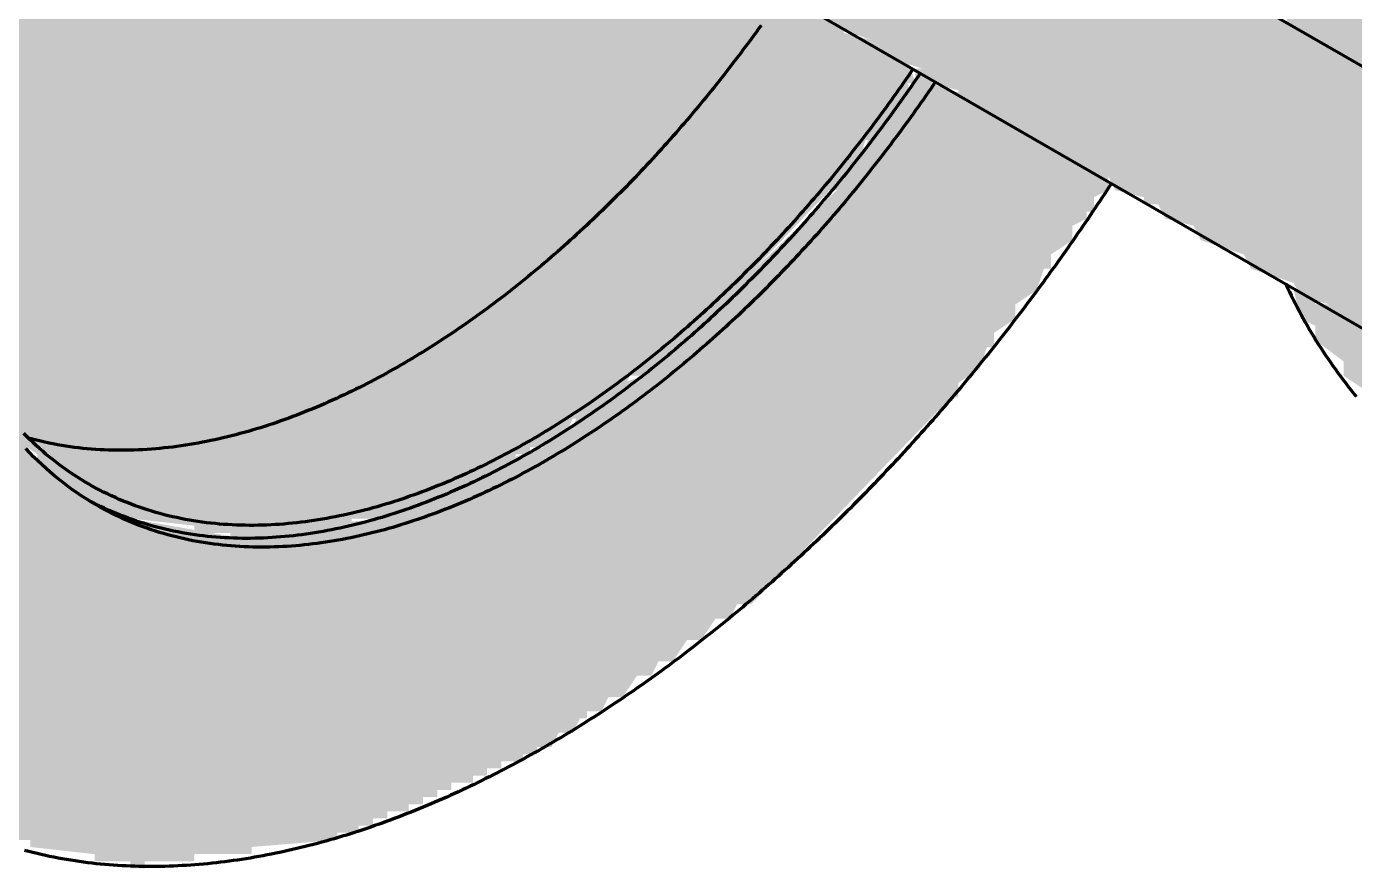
# Model space of a CAD drawing. Header units: millimetres. Extents: x 0 to 420, y 0 to 297.
# Drawn here: x 201.01 to 219.61, y 161.86 to 173.65 of the extents above; entities that cross this region are included whole.
import ezdxf

# ---------------------------------------------------------------- set-up
doc = ezdxf.new("R2010")
doc.units = ezdxf.units.MM
doc.layers.add('01-VISIBLE', color=7, linetype='CONTINUOUS', lineweight=70)
doc.layers.add('13-GRAFICA', color=30, linetype='CONTINUOUS', lineweight=18)

msp = doc.modelspace()

# ---------------------------------------------------------------- hatches: boundary and pattern name
at = {"layer": '13-GRAFICA', "true_color": 0xb21820}
h = msp.add_hatch(color=7, dxfattribs=at)
h.dxf.hatch_style = 1
h.paths.add_polyline_path([(219.7581, 224.4606), (219.7581, 224.2606), (219.8581, 224.2606), (221.2581, 222.7606), (221.3581, 222.7606), (221.3581, 201.1606), (221.1581, 201.1606), (220.9581, 201.4606), (220.7581, 201.4606), (220.7581, 201.5606), (220.1581, 202.0606), (220.1581, 202.2606), (219.6581, 202.6606), (219.6581, 184.9606), (220.0581, 184.6606), (220.0581, 184.4606), (220.4581, 184.1606), (220.4581, 183.9606), (220.6581, 183.9606), (220.7581, 183.7606), (220.9581, 183.7606), (221.1581, 183.4606), (221.3581, 183.4606), (221.3581, 183.0606), (221.3581, 179.2606), (221.3581, 172.1939), (220.8581, 172.3606), (220.7581, 172.5606), (220.1581, 172.7606), (220.0581, 172.9606), (219.6581, 173.0606), (219.5581, 173.2606), (219.5581, 185.2606), (219.5581, 202.9606), (219.5581, 224.5606)])
at = {"layer": '13-GRAFICA', "true_color": 0x202020}
h = msp.add_hatch(color=7, dxfattribs=at)
h.dxf.hatch_style = 1
h.paths.add_polyline_path([(199.9581, 169.5606), (200.1581, 168.9606), (200.3581, 168.8606), (200.3581, 168.6606), (200.4581, 168.6606), (200.4581, 168.4606), (200.6581, 168.3606), (200.6581, 168.1606), (200.8581, 168.0606), (200.8581, 167.8606), (200.9581, 167.8606), (201.1581, 167.5606), (201.3581, 167.5606), (201.5581, 167.2606), (201.7581, 167.2606), (201.8581, 167.0606), (202.0581, 167.0606), (202.1581, 166.8606), (202.4581, 166.8606), (202.4581, 166.7606), (204.1581, 166.4606), (204.1581, 166.5606), (204.8581, 166.5606), (204.8581, 166.6606), (206.0581, 166.7606), (206.0581, 166.8606), (206.2581, 166.8606), (206.2581, 166.9606), (206.4581, 166.9606), (206.4581, 167.0606), (206.7581, 167.0606), (206.7581, 167.1606), (206.9581, 167.1606), (206.9581, 167.2606), (207.1581, 167.2606), (207.1581, 167.3606), (207.4581, 167.3606), (207.4581, 167.4606), (207.6581, 167.4606), (207.6581, 167.5606), (208.2581, 167.7606), (208.3581, 167.9606), (208.5581, 167.9606), (208.5581, 168.0606), (208.6581, 168.0606), (208.7581, 168.2606), (208.9581, 168.2606), (209.1581, 168.5606), (209.3581, 168.5606), (209.3581, 168.6606), (209.6581, 168.7606), (209.8581, 169.0606), (210.0581, 169.0606), (210.0581, 169.1606), (212.3581, 171.3606), (212.3581, 171.5606), (212.6581, 171.7606), (212.6581, 171.9606), (212.7581, 171.9606), (212.8581, 172.2606), (213.1581, 172.4606), (213.1581, 172.6606), (213.4581, 172.8606), (213.4581, 173.0606), (213.5581, 173.0606), (213.6581, 172.8606), (214.2581, 172.6606), (214.3581, 172.4606), (214.7581, 172.3606), (214.8581, 172.1606), (215.4581, 171.9606), (215.5581, 171.7606), (216.1581, 171.5606), (216.1581, 171.3606), (215.9581, 171.2606), (215.9581, 171.0606), (215.8581, 171.0606), (215.8581, 170.9606), (215.6581, 170.8606), (215.6581, 170.6606), (215.3581, 170.4606), (215.3581, 170.2606), (215.2581, 170.2606), (215.1581, 169.9606), (214.8581, 169.7606), (214.8581, 169.5606), (214.5581, 169.3606), (214.5581, 169.1606), (214.4581, 169.1606), (214.3581, 168.8606), (214.0581, 168.6606), (214.0581, 168.4606), (213.9581, 168.4606), (211.1581, 165.5606), (210.9581, 165.5606), (210.8581, 165.3606), (210.6581, 165.3606), (210.4581, 165.0606), (210.2581, 165.0606), (210.0581, 164.7606), (209.8581, 164.7606), (209.7581, 164.5606), (209.5581, 164.5606), (209.3581, 164.2606), (209.1581, 164.2606), (209.0581, 164.0606), (208.8581, 164.0606), (208.8581, 163.9606), (208.7581, 163.9606), (208.6581, 163.7606), (208.4581, 163.7606), (208.3581, 163.5606), (208.1581, 163.5606), (208.1581, 163.4606), (207.9581, 163.4606), (207.9581, 163.3606), (207.6581, 163.3606), (207.6581, 163.2606), (207.4581, 163.2606), (207.4581, 163.1606), (207.2581, 163.1606), (207.2581, 163.0606), (206.9581, 163.0606), (206.9581, 162.9606), (206.7581, 162.9606), (206.7581, 162.8606), (206.5581, 162.8606), (206.5581, 162.7606), (206.3581, 162.7606), (206.3581, 162.6606), (206.0581, 162.6606), (206.0581, 162.5606), (205.8581, 162.5606), (205.8581, 162.4606), (205.6581, 162.4606), (205.6581, 162.3606), (205.3581, 162.3606), (205.3581, 162.2606), (204.1581, 162.1606), (204.1581, 162.0606), (203.3581, 162.0606), (203.3581, 161.9606), (202.6581, 161.9606), (202.6581, 161.8606), (202.4581, 161.8606), (202.4581, 161.9606), (201.9581, 161.9606), (201.9581, 162.0606), (201.0581, 162.1606), (201.0581, 162.2606), (200.6581, 162.2606), (200.6581, 162.3606), (200.1581, 162.3606), (200.1581, 162.4606), (199.5581, 162.6606), (199.4581, 162.8606), (198.8581, 163.0606), (198.7581, 163.2606), (198.1581, 163.4606), (198.0581, 163.6606), (197.6581, 163.7606), (197.5581, 163.9606), (196.9581, 164.1606), (196.8581, 164.3606), (196.2581, 164.5606), (196.1581, 164.7606), (195.7581, 164.8606), (195.5581, 165.1606), (195.3581, 165.1606), (195.2581, 165.3606), (195.0581, 165.3606), (195.0581, 165.4606), (194.9581, 165.4606), (194.8581, 165.6606), (194.6581, 165.6606), (194.4581, 165.9606), (194.2581, 165.9606), (194.1581, 166.1606), (193.9581, 166.1606), (193.9581, 166.2606), (193.7581, 166.3606), (193.6581, 166.7606), (193.4581, 166.8606), (193.4581, 167.0606), (193.2581, 167.1606), (193.1581, 167.5606), (192.9581, 167.6606), (192.8581, 168.0606), (192.7581, 168.0606), (192.6581, 168.3606), (192.4581, 168.4606), (192.4581, 168.8606), (192.3581, 168.8606), (192.3581, 169.2606), (192.2581, 169.2606), (192.2581, 169.6606), (192.1581, 169.6606), (192.1581, 170.0606), (192.0581, 170.0606), (192.0581, 170.4606), (191.9581, 170.4606), (191.9581, 170.8606), (191.8581, 170.8606), (191.8581, 171.2606), (191.7581, 171.2606), (191.7581, 175.1606), (191.8581, 175.1606), (191.8581, 175.7606), (191.9581, 175.7606), (191.9581, 176.2606), (192.0581, 176.2606), (192.0581, 176.7606), (192.1581, 176.7606), (192.1581, 177.2606), (192.2581, 177.2606), (192.2581, 177.8606), (192.3581, 177.8606), (192.4581, 178.7606), (192.5581, 178.7606), (192.7581, 179.6606), (192.8581, 179.6606), (192.8581, 179.8606), (192.9581, 179.8606), (192.9581, 180.1606), (193.0581, 180.1606), (193.2581, 181.0606), (193.3581, 181.0606), (193.3581, 181.2606), (193.4581, 181.2606), (193.6581, 182.1606), (193.7581, 182.1606), (193.7581, 182.3606), (193.8581, 182.3606), (193.8581, 182.6606), (193.9581, 182.6606), (194.0581, 183.0606), (194.2581, 183.1606), (194.2581, 183.3606), (194.3581, 183.3606), (194.3581, 183.5606), (194.4581, 183.5606), (194.4581, 183.7606), (194.5581, 183.7606), (194.5581, 183.9606), (194.6581, 183.9606), (194.6581, 184.1606), (194.7581, 184.1606), (194.9581, 184.7606), (195.1581, 184.8606), (195.1581, 185.0606), (195.2581, 185.0606), (195.2581, 185.2606), (195.3581, 185.2606), (195.3581, 185.4606), (195.4581, 185.4606), (195.4581, 185.6606), (195.5581, 185.6606), (195.7581, 186.2606), (196.0581, 186.4606), (196.0581, 186.6606), (196.2581, 186.7606), (196.2581, 186.9606), (196.3581, 186.9606), (196.3581, 187.0606), (196.5581, 187.1606), (196.5581, 187.3606), (196.8581, 187.5606), (196.8581, 187.7606), (196.9581, 187.7606), (197.0581, 188.0606), (197.3581, 188.2606), (197.3581, 188.4606), (197.6581, 188.6606), (197.6581, 188.8606), (197.7581, 188.8606), (197.8581, 189.1606), (198.1581, 189.3606), (198.1581, 189.5606), (198.2581, 189.5606), (201.3581, 192.7606), (201.5581, 192.7606), (201.6581, 192.9606), (201.8581, 192.9606), (202.0581, 193.2606), (202.2581, 193.2606), (202.3581, 193.4606), (202.5581, 193.4606), (202.7581, 193.7606), (202.9581, 193.7606), (203.0581, 193.9606), (203.2581, 193.9606), (203.4581, 194.2606), (203.6581, 194.2606), (203.6581, 194.3606), (203.9581, 194.4606), (204.0581, 194.6606), (204.5581, 194.7606), (204.5581, 194.8606), (204.7581, 194.8606), (204.7581, 194.9606), (204.9581, 194.9606), (204.9581, 195.0606), (205.2581, 195.0606), (205.2581, 195.1606), (205.4581, 195.1606), (205.4581, 195.2606), (205.6581, 195.2606), (205.6581, 195.3606), (205.8581, 195.3606), (205.8581, 195.4606), (206.1581, 195.4606), (206.1581, 195.5606), (206.3581, 195.5606), (206.3581, 195.6606), (206.5581, 195.6606), (206.5581, 195.7606), (206.8581, 195.7606), (206.8581, 195.8606), (207.1581, 195.8606), (207.1581, 195.9606), (207.8581, 195.9606), (207.8581, 196.0606), (208.5581, 196.0606), (208.5581, 196.1606), (209.2581, 196.1606), (209.2581, 196.2606), (210.1581, 196.2606), (210.1581, 196.1606), (210.5581, 196.1606), (210.5581, 196.0606), (211.0581, 196.0606), (211.0581, 195.9606), (212.2581, 195.7606), (212.2581, 195.6606), (212.8581, 195.4606), (212.9581, 195.2606), (213.5581, 195.0606), (213.6581, 194.8606), (214.2581, 194.6606), (214.3581, 194.4606), (214.7581, 194.3606), (214.8581, 194.1606), (215.4581, 193.9606), (215.5581, 193.7606), (216.1581, 193.5606), (216.2581, 193.3606), (216.4581, 193.3606), (216.5581, 193.1606), (216.7581, 193.1606), (216.8581, 192.9606), (217.0581, 192.9606), (217.2581, 192.6606), (217.4581, 192.6606), (217.5581, 192.4606), (217.7581, 192.4606), (217.9581, 192.1606), (218.1581, 192.1606), (218.1581, 180.7606), (218.0581, 180.7606), (218.0581, 180.5606), (217.8581, 180.4606), (217.8581, 180.2606), (217.6581, 180.1606), (217.6581, 179.9606), (217.5581, 179.9606), (217.5581, 179.7606), (217.3581, 179.6606), (217.3581, 179.4606), (217.1581, 179.3606), (217.1581, 179.1606), (216.9581, 179.0606), (216.9581, 178.8606), (216.7581, 178.7606), (216.7581, 178.5606), (216.5581, 178.4606), (216.5581, 178.2606), (216.3581, 178.1606), (216.3581, 177.9606), (216.1581, 177.8606), (216.1581, 177.6606), (215.9581, 177.5606), (215.9581, 177.3606), (215.7581, 177.2606), (215.8581, 177.7606), (215.9581, 177.7606), (215.9581, 178.0606), (216.0581, 178.0606), (216.0581, 178.3606), (216.1581, 178.3606), (216.2581, 178.8606), (216.3581, 178.8606), (216.3581, 179.1606), (216.4581, 179.1606), (216.5581, 180.2606), (216.6581, 180.2606), (216.6581, 180.7606), (216.7581, 180.7606), (216.7581, 181.2606), (216.8581, 181.2606), (216.8581, 181.7606), (216.9581, 181.7606), (216.9581, 184.3606), (216.8581, 184.3606), (216.8581, 184.7606), (216.7581, 184.7606), (216.7581, 185.1606), (216.6581, 185.1606), (216.6581, 185.5606), (216.5581, 185.5606), (216.4581, 186.4606), (216.2581, 186.5606), (216.1581, 186.9606), (216.0581, 186.9606), (215.9581, 187.2606), (215.7581, 187.3606), (215.6581, 187.7606), (215.4581, 187.8606), (215.3581, 188.1606), (215.1581, 188.1606), (214.9581, 188.4606), (214.7581, 188.4606), (214.7581, 188.5606), (214.6581, 188.5606), (214.5581, 188.7606), (214.3581, 188.7606), (214.2581, 188.9606), (214.0581, 188.9606), (214.0581, 189.0606), (213.5581, 189.0606), (213.5581, 189.1606), (213.1581, 189.1606), (213.1581, 189.2606), (212.6581, 189.2606), (212.6581, 189.3606), (210.6581, 189.1606), (210.6581, 189.0606), (210.2581, 189.0606), (210.2581, 188.9606), (210.0581, 188.9606), (210.0581, 188.8606), (209.7581, 188.8606), (209.7581, 188.7606), (209.5581, 188.7606), (209.5581, 188.6606), (209.3581, 188.6606), (209.3581, 188.5606), (209.1581, 188.5606), (209.1581, 188.4606), (208.8581, 188.4606), (208.8581, 188.3606), (208.6581, 188.3606), (208.6581, 188.2606), (208.0581, 188.0606), (207.8581, 187.7606), (207.6581, 187.7606), (207.5581, 187.5606), (207.3581, 187.5606), (207.1581, 187.2606), (206.9581, 187.2606), (206.8581, 187.0606), (206.6581, 187.0606), (206.4581, 186.7606), (206.2581, 186.7606), (206.2581, 186.6606), (204.0581, 184.5606), (204.0581, 184.3606), (203.7581, 184.1606), (203.7581, 183.9606), (203.5581, 183.8606), (203.5581, 183.6606), (203.2581, 183.4606), (203.2581, 183.2606), (202.9581, 183.0606), (202.9581, 182.8606), (202.7581, 182.7606), (202.7581, 182.5606), (202.6581, 182.5606), (202.6581, 182.4606), (202.4581, 182.3606), (202.4581, 182.1606), (202.2581, 182.0606), (202.2581, 181.8606), (202.1581, 181.8606), (202.1581, 181.6606), (202.0581, 181.6606), (202.0581, 181.4606), (201.9581, 181.4606), (201.9581, 181.2606), (201.8581, 181.2606), (201.6581, 180.6606), (201.4581, 180.5606), (201.4581, 180.3606), (201.3581, 180.3606), (201.3581, 180.1606), (201.2581, 180.1606), (201.2581, 179.9606), (201.1581, 179.9606), (201.1581, 179.7606), (201.0581, 179.7606), (201.0581, 179.5606), (200.9581, 179.5606), (200.9581, 179.3606), (200.8581, 179.3606), (200.8581, 179.0606), (200.7581, 179.0606), (200.7581, 178.7606), (200.6581, 178.7606), (200.6581, 178.5606), (200.5581, 178.5606), (200.5581, 178.2606), (200.4581, 178.2606), (200.2581, 177.3606), (200.1581, 177.3606), (200.0581, 176.8606), (199.9581, 176.8606), (199.8581, 175.9606), (199.7581, 175.9606), (199.7581, 175.3606), (199.6581, 175.3606), (199.6581, 174.8606), (199.5581, 174.8606), (199.5581, 174.3606), (199.4581, 174.3606), (199.4581, 171.2606), (199.5581, 171.2606), (199.5581, 170.8606), (199.6581, 170.8606), (199.6581, 170.4606), (199.7581, 170.4606), (199.7581, 169.9606), (199.8581, 169.9606), (199.8581, 169.5606)])
at = {"layer": '13-GRAFICA', "true_color": 0xa5a8ac}
h = msp.add_hatch(color=7, dxfattribs=at)
h.dxf.hatch_style = 1
h.paths.add_polyline_path([(202.4581, 166.7606), (202.4581, 166.8606), (202.1581, 166.8606), (202.0581, 167.0606), (201.8581, 167.0606), (201.7581, 167.2606), (201.5581, 167.2606), (201.3581, 167.5606), (201.1581, 167.5606), (201.1581, 167.6606), (200.8581, 167.8606), (200.8581, 168.0606), (200.6581, 168.1606), (200.6581, 168.3606), (200.4581, 168.4606), (200.3581, 168.8606), (200.1581, 168.9606), (200.1581, 169.1606), (200.0581, 169.1606), (200.0581, 169.3606), (199.9581, 169.3606), (199.9581, 169.5606), (199.8581, 169.5606), (199.7581, 170.4606), (199.6581, 170.4606), (199.6581, 170.8606), (199.5581, 170.8606), (199.5581, 171.2606), (199.4581, 171.2606), (199.4581, 174.3606), (199.5581, 174.3606), (199.5581, 174.8606), (199.6581, 174.8606), (199.6581, 175.3606), (199.7581, 175.3606), (199.8581, 176.4606), (199.9581, 176.4606), (199.9581, 176.8606), (200.0581, 176.8606), (200.0581, 177.1606), (200.1581, 177.1606), (200.1581, 177.3606), (200.2581, 177.3606), (200.2581, 177.6606), (200.3581, 177.6606), (200.5581, 178.5606), (200.6581, 178.5606), (200.6581, 178.7606), (200.7581, 178.7606), (200.8581, 179.3606), (200.9581, 179.3606), (200.9581, 179.5606), (201.0581, 179.5606), (201.0581, 179.7606), (201.1581, 179.7606), (201.1581, 179.9606), (201.2581, 179.9606), (201.4581, 180.5606), (201.6581, 180.6606), (201.6581, 180.8606), (201.7581, 180.8606), (201.7581, 181.0606), (201.8581, 181.0606), (201.8581, 181.2606), (201.9581, 181.2606), (201.9581, 181.4606), (202.0581, 181.4606), (202.2581, 182.0606), (202.3581, 182.0606), (202.4581, 182.3606), (202.7581, 182.5606), (202.7581, 182.7606), (202.8581, 182.7606), (202.9581, 183.0606), (203.2581, 183.2606), (203.2581, 183.4606), (203.5581, 183.6606), (203.5581, 183.8606), (203.6581, 183.8606), (203.7581, 184.1606), (204.0581, 184.3606), (204.0581, 184.5606), (204.1581, 184.5606), (206.2581, 186.7606), (206.4581, 186.7606), (206.6581, 187.0606), (206.8581, 187.0606), (206.8581, 187.1606), (207.1581, 187.2606), (207.3581, 187.5606), (207.5581, 187.5606), (207.6581, 187.7606), (207.8581, 187.7606), (208.0581, 188.0606), (208.2581, 188.0606), (208.2581, 188.1606), (208.4581, 188.1606), (208.4581, 188.2606), (208.6581, 188.2606), (208.6581, 188.3606), (208.8581, 188.3606), (208.8581, 188.4606), (209.1581, 188.4606), (209.1581, 188.5606), (209.3581, 188.5606), (209.3581, 188.6606), (209.5581, 188.6606), (209.5581, 188.7606), (209.7581, 188.7606), (209.7581, 188.8606), (210.0581, 188.8606), (210.0581, 188.9606), (210.2581, 188.9606), (210.2581, 189.0606), (210.6581, 189.0606), (210.6581, 189.1606), (212.6581, 189.3606), (212.6581, 189.2606), (213.1581, 189.2606), (213.1581, 189.1606), (213.5581, 189.1606), (213.5581, 189.0606), (214.0581, 189.0606), (214.0581, 188.9606), (214.2581, 188.9606), (214.3581, 188.7606), (214.5581, 188.7606), (214.7581, 188.4606), (214.9581, 188.4606), (215.1581, 188.1606), (215.4581, 188.0606), (215.4581, 187.8606), (215.6581, 187.7606), (215.7581, 187.3606), (215.9581, 187.2606), (215.9581, 187.0606), (216.1581, 186.9606), (216.2581, 186.5606), (216.4581, 186.4606), (216.5581, 185.5606), (216.6581, 185.5606), (216.6581, 185.1606), (216.7581, 185.1606), (216.7581, 184.7606), (216.8581, 184.7606), (216.8581, 184.3606), (216.9581, 184.3606), (216.9581, 181.7606), (216.8581, 181.7606), (216.8581, 181.2606), (216.7581, 181.2606), (216.7581, 180.7606), (216.6581, 180.7606), (216.6581, 180.2606), (216.5581, 180.2606), (216.4581, 179.1606), (216.3581, 179.1606), (216.3581, 178.8606), (216.2581, 178.8606), (216.2581, 178.5606), (216.1581, 178.5606), (216.1581, 178.3606), (216.0581, 178.3606), (216.0581, 178.0606), (215.9581, 178.0606), (215.9581, 177.7606), (215.8581, 177.7606), (215.8581, 177.4606), (215.7581, 177.4606), (215.7581, 177.2606), (215.6581, 177.2606), (215.5581, 176.7606), (215.3581, 176.6606), (215.3581, 176.4606), (215.1581, 176.3606), (215.1581, 176.1606), (215.0581, 176.1606), (214.9581, 175.8606), (214.8581, 175.8606), (214.8581, 175.9606), (214.4581, 176.0606), (214.3581, 176.2606), (213.7581, 176.4606), (213.6581, 176.6606), (213.0581, 176.8606), (212.9581, 177.0606), (212.5581, 177.1606), (212.4581, 177.3606), (211.8581, 177.5606), (211.7581, 177.7606), (211.5581, 177.7606), (211.5581, 177.8606), (211.1581, 177.9606), (211.0581, 178.1606), (210.4581, 178.3606), (210.3581, 178.5606), (209.9581, 178.6606), (209.9581, 178.9606), (209.8581, 178.9606), (209.7581, 179.3606), (209.5581, 179.3606), (209.5581, 179.4606), (209.2581, 179.5606), (209.2581, 179.6606), (208.5581, 179.6606), (208.5581, 179.5606), (208.1581, 179.4606), (208.0581, 179.2606), (207.8581, 179.2606), (207.8581, 179.1606), (207.6581, 179.0606), (207.6581, 178.8606), (207.3581, 178.6606), (207.3581, 178.4606), (207.2581, 178.4606), (207.2581, 178.2606), (207.1581, 178.2606), (207.1581, 178.0606), (207.0581, 178.0606), (207.0581, 177.7606), (206.9581, 177.7606), (206.8581, 176.7606), (206.9581, 176.7606), (207.0581, 176.2606), (207.3581, 176.1606), (207.4581, 175.9606), (207.7581, 175.9606), (207.7581, 175.8606), (208.4581, 175.9606), (208.4581, 175.8606), (209.0581, 175.6606), (209.1581, 175.4606), (209.7581, 175.2606), (209.8581, 175.0606), (210.2581, 174.9606), (210.3581, 174.7606), (210.9581, 174.5606), (211.0581, 174.3606), (211.6581, 174.1606), (211.7581, 173.9606), (212.1581, 173.8606), (212.2581, 173.6606), (212.4581, 173.6606), (212.4581, 173.5606), (212.8581, 173.4606), (212.9581, 173.2606), (213.3581, 173.1606), (213.4581, 172.8606), (213.3581, 172.8606), (213.3581, 172.7606), (213.1581, 172.6606), (213.1581, 172.4606), (212.8581, 172.2606), (212.8581, 172.0606), (212.7581, 172.0606), (212.6581, 171.7606), (212.3581, 171.5606), (212.3581, 171.3606), (212.2581, 171.3606), (210.0581, 169.0606), (209.8581, 169.0606), (209.6581, 168.7606), (209.4581, 168.7606), (209.3581, 168.5606), (209.1581, 168.5606), (208.9581, 168.2606), (208.7581, 168.2606), (208.7581, 168.1606), (208.6581, 168.1606), (208.5581, 167.9606), (208.3581, 167.9606), (208.2581, 167.7606), (208.0581, 167.7606), (208.0581, 167.6606), (207.8581, 167.6606), (207.8581, 167.5606), (207.6581, 167.5606), (207.6581, 167.4606), (207.4581, 167.4606), (207.4581, 167.3606), (207.1581, 167.3606), (207.1581, 167.2606), (206.9581, 167.2606), (206.9581, 167.1606), (206.7581, 167.1606), (206.7581, 167.0606), (206.4581, 167.0606), (206.4581, 166.9606), (206.2581, 166.9606), (206.2581, 166.8606), (206.0581, 166.8606), (206.0581, 166.7606), (205.5581, 166.7606), (205.5581, 166.6606), (204.8581, 166.6606), (204.8581, 166.5606), (203.8581, 166.4606), (203.8581, 166.5606), (203.3581, 166.5606), (203.3581, 166.6606)])
at = {"layer": '13-GRAFICA', "true_color": 0xb21820}
h = msp.add_hatch(color=7, dxfattribs=at)
h.dxf.hatch_style = 1
h.paths.add_polyline_path([(218.9581, 173.4606), (218.8581, 173.6606), (218.6581, 173.6606), (218.6581, 173.7606), (218.5581, 173.8106), (218.5581, 174.4806), (218.8581, 174.6606), (218.8581, 181.1606), (218.7581, 181.1606), (218.7581, 181.4606), (218.5581, 181.3939), (218.5581, 182.1606), (218.5581, 186.7606), (218.5581, 186.8606), (218.6581, 186.8606), (218.8581, 185.9606), (218.9581, 185.9606), (218.9581, 185.8606), (219.2581, 185.6606), (219.2581, 185.4606), (219.5581, 185.2606), (219.5581, 173.2606)])
h = msp.add_hatch(color=7, dxfattribs=at)
h.dxf.hatch_style = 1
h.paths.add_polyline_path([(207.6581, 176.4606), (207.5581, 176.4606), (207.5581, 176.6606), (207.4581, 176.6606), (207.4581, 177.4606), (207.5581, 177.4606), (207.5581, 177.7606), (207.6581, 177.7606), (207.7581, 178.2606), (207.8581, 178.2606), (208.5581, 179.0606), (209.2581, 179.1606), (209.2581, 179.0606), (209.8581, 178.8606), (209.9581, 178.6606), (210.3581, 178.5606), (210.4581, 178.3606), (211.0581, 178.1606), (211.1581, 177.9606), (211.7581, 177.7606), (211.8581, 177.5606), (212.4581, 177.3606), (212.5581, 177.1606), (212.9581, 177.0606), (213.0581, 176.8606), (213.6581, 176.6606), (213.7581, 176.4606), (214.3581, 176.2606), (214.4581, 176.0606), (215.0581, 175.8606), (215.1581, 175.6606), (215.5581, 175.5606), (215.6581, 175.3606), (215.8581, 175.3606), (215.8581, 175.2606), (216.2581, 175.1606), (216.3581, 174.9606), (216.9581, 174.7606), (217.0581, 174.5606), (217.4581, 174.4606), (217.5581, 174.2606), (217.7581, 174.2606), (217.7581, 174.1606), (218.1581, 174.0606), (218.2581, 173.8606), (218.8581, 173.6606), (218.9581, 173.4606), (219.5581, 173.2606), (219.6581, 173.0606), (220.0581, 172.9606), (220.1581, 172.7606), (220.3581, 172.7606), (220.3581, 172.6606), (220.7581, 172.5606), (220.8581, 172.3606), (221.4581, 172.1606), (221.5581, 171.9606), (222.1581, 171.7606), (222.2581, 171.5606), (222.6581, 171.4606), (222.7581, 171.2606), (222.9581, 171.2606), (222.9581, 171.1606), (223.3581, 171.0606), (223.4581, 170.8606), (224.0581, 170.6606), (224.1581, 170.4606), (224.3581, 170.4606), (224.3581, 170.1606), (224.0581, 169.9606), (224.0581, 169.7606), (223.9581, 169.7606), (223.9581, 169.5606), (223.8581, 169.5606), (223.8581, 169.3606), (223.7581, 169.3606), (223.7581, 169.1606), (223.6581, 169.1606), (223.4581, 168.5606), (223.2581, 168.4606), (223.2581, 168.2606), (223.1581, 168.2606), (222.9581, 167.6606), (222.6581, 167.6606), (222.5581, 167.8606), (221.9581, 168.0606), (221.8581, 168.2606), (221.4581, 168.3606), (221.3581, 168.5606), (221.1581, 168.5606), (221.1581, 168.6606), (220.7581, 168.7606), (220.6581, 168.9606), (220.0581, 169.1606), (219.9581, 169.3606), (219.5581, 169.4606), (219.4581, 169.6606), (219.2581, 169.6606), (219.2581, 169.7606), (218.8581, 169.8606), (218.7581, 170.0606), (218.1581, 170.2606), (218.0581, 170.4606), (217.4581, 170.6606), (217.3581, 170.8606), (216.9581, 170.9606), (216.8581, 171.1606), (216.6581, 171.1606), (216.6581, 171.2606), (216.2581, 171.3606), (216.1581, 171.5606), (215.5581, 171.7606), (215.4581, 171.9606), (214.8581, 172.1606), (214.7581, 172.3606), (214.3581, 172.4606), (214.2581, 172.6606), (214.0581, 172.6606), (214.0581, 172.7606), (213.6581, 172.8606), (213.5581, 173.0606), (212.9581, 173.2606), (212.8581, 173.4606), (212.2581, 173.6606), (212.1581, 173.8606), (211.9581, 173.8606), (211.9581, 173.9606), (211.7581, 173.9606), (211.6581, 174.1606), (211.0581, 174.3606), (210.9581, 174.5606), (210.3581, 174.7606), (210.2581, 174.9606), (210.0581, 174.9606), (210.0581, 175.0606), (209.8581, 175.0606), (209.7581, 175.2606), (209.1581, 175.4606), (209.0581, 175.6606), (208.4581, 175.8606), (208.3581, 176.0606), (207.7581, 176.2606)])
at = {"layer": '13-GRAFICA', "true_color": 0xffd200}
h = msp.add_hatch(color=7, dxfattribs=at)
h.dxf.hatch_style = 1
h.paths.add_polyline_path([(220.0581, 168.1606), (219.7581, 168.3606), (219.7581, 168.5606), (219.4581, 168.7606), (219.4581, 168.9606), (219.0581, 169.2606), (219.0581, 169.4606), (218.8581, 169.5606), (218.7581, 169.9606), (219.0581, 169.8606), (219.0581, 169.7606), (219.2581, 169.7606), (219.2581, 169.6606), (219.4581, 169.6606), (219.5581, 169.4606), (219.9581, 169.3606), (220.0581, 169.1606), (220.6581, 168.9606), (220.7581, 168.7606), (221.3581, 168.5606), (221.4581, 168.3606), (221.8581, 168.2606), (221.9581, 168.0606), (222.5581, 167.8606), (222.6581, 167.6606), (222.8581, 167.6606), (222.8581, 167.4606), (222.7581, 167.4606), (222.5581, 166.8606), (222.3581, 166.7606), (222.2581, 166.3606), (222.0581, 166.3606), (221.9581, 166.5606), (221.7581, 166.5606), (221.6581, 166.7606), (221.4581, 166.7606), (221.2581, 167.0606), (221.0581, 167.0606), (220.8581, 167.3606), (220.6581, 167.3606), (220.6581, 167.4606), (220.1581, 167.8606), (220.1581, 168.0606), (220.0581, 168.0606)])

# ---------------------------------------------------------------- linework, layer by layer
at = {"layer": '01-VISIBLE'}
for p, q in [((207.774, 176.3246), (222.8189, 167.6384)), ((215.2419, 175.6792), (224.4064, 170.3881))]:
    msp.add_line(p, q, dxfattribs=at)
for points in [[(211.2965, 173.6677), (211.2612, 173.6189), (211.2258, 173.5702), (211.1903, 173.5216), (211.1547, 173.473), (211.1189, 173.4246), (211.0829, 173.3764), (211.0469, 173.3282), (211.0106, 173.2801), (210.9743, 173.2321), (210.9378, 173.1842), (210.9011, 173.1365), (210.8643, 173.0888), (210.8274, 173.0413), (210.7903, 172.9938), (210.7531, 172.9465), (210.7158, 172.8993), (210.6783, 172.8522), (210.6407, 172.8052), (210.6029, 172.7583), (210.565, 172.7116), (210.5269, 172.6649), (210.4888, 172.6184), (210.4504, 172.572), (210.4119, 172.5257), (210.3733, 172.4795), (210.3346, 172.4334), (210.2957, 172.3875), (210.2566, 172.3416), (210.2175, 172.2959), (210.1781, 172.2504), (210.1387, 172.2049), (210.0991, 172.1596), (210.0593, 172.1143), (210.0194, 172.0693), (209.9794, 172.0243), (209.9392, 171.9795), (209.8989, 171.9347), (209.8585, 171.8902), (209.8179, 171.8457), (209.7771, 171.8014), (209.7362, 171.7572), (209.6952, 171.7131), (209.654, 171.6692), (209.6127, 171.6254), (209.5713, 171.5818), (209.5297, 171.5383), (209.488, 171.4949), (209.4461, 171.4516), (209.404, 171.4085), (209.3619, 171.3656), (209.3196, 171.3228), (209.2771, 171.2801), (209.2345, 171.2375), (209.1918, 171.1952), (209.1489, 171.1529), (209.1058, 171.1108), (209.0626, 171.0689), (209.0193, 171.0271), (208.9759, 170.9854), (208.9322, 170.9439), (208.8885, 170.9026), (208.8446, 170.8614), (208.8005, 170.8204), (208.7563, 170.7795), (208.712, 170.7388), (208.6675, 170.6982), (208.6229, 170.6578), (208.5781, 170.6176), (208.5331, 170.5775), (208.4881, 170.5376), (208.4428, 170.4979), (208.3975, 170.4583), (208.352, 170.4189), (208.3063, 170.3797), (208.2605, 170.3407), (208.2145, 170.3018), (208.1684, 170.2631), (208.1221, 170.2246), (208.0757, 170.1862), (208.0292, 170.1481), (207.9825, 170.1101), (207.9356, 170.0723), (207.8886, 170.0347), (207.8414, 169.9973), (207.7941, 169.96), (207.7467, 169.923), (207.6991, 169.8862), (207.6513, 169.8495), (207.6034, 169.8131), (207.5553, 169.7768), (207.5071, 169.7408), (207.4587, 169.7049), (207.4102, 169.6693), (207.3616, 169.6339), (207.3127, 169.5986), (207.2638, 169.5636), (207.2146, 169.5288), (207.1653, 169.4943), (207.1159, 169.4599), (207.0663, 169.4258), (207.0166, 169.3919), (206.9667, 169.3582), (206.9166, 169.3247), (206.8664, 169.2915), (206.8161, 169.2585), (206.7656, 169.2258), (206.7149, 169.1933), (206.6641, 169.161), (206.6131, 169.129), (206.562, 169.0972), (206.5107, 169.0656), (206.4593, 169.0344), (206.4077, 169.0033), (206.3559, 168.9726), (206.304, 168.9421), (206.252, 168.9119)], [(213.428, 173.0602), (213.394, 173.0105), (213.3599, 172.9609), (213.3257, 172.9114), (213.2913, 172.862), (213.2568, 172.8127), (213.2221, 172.7635), (213.1873, 172.7144), (213.1523, 172.6654), (213.1173, 172.6164), (213.082, 172.5676), (213.0466, 172.5189), (213.0111, 172.4703), (212.9755, 172.4218), (212.9397, 172.3734), (212.9037, 172.3251), (212.8677, 172.2769), (212.8314, 172.2288), (212.7951, 172.1809), (212.7586, 172.133), (212.7219, 172.0852), (212.6851, 172.0376), (212.6482, 171.99), (212.6111, 171.9426), (212.5739, 171.8953), (212.5366, 171.8481), (212.4991, 171.801), (212.4615, 171.754), (212.4237, 171.7071), (212.3858, 171.6603), (212.3477, 171.6137), (212.3096, 171.5671), (212.2712, 171.5207), (212.2327, 171.4744), (212.1941, 171.4282), (212.1554, 171.3822), (212.1165, 171.3362), (212.0774, 171.2904), (212.0383, 171.2447), (211.9989, 171.1991), (211.9595, 171.1537), (211.9199, 171.1083), (211.8801, 171.0631), (211.8402, 171.018), (211.8002, 170.973), (211.76, 170.9282), (211.7197, 170.8835), (211.6793, 170.8389), (211.6387, 170.7945), (211.5979, 170.7502), (211.557, 170.706), (211.516, 170.6619), (211.4748, 170.618), (211.4335, 170.5742), (211.3921, 170.5305), (211.3505, 170.487), (211.3088, 170.4436), (211.2669, 170.4004), (211.2248, 170.3573), (211.1827, 170.3143), (211.1404, 170.2715), (211.0979, 170.2288), (211.0553, 170.1863), (211.0126, 170.1439), (210.9697, 170.1017), (210.9266, 170.0596), (210.8834, 170.0176), (210.8401, 169.9758), (210.7967, 169.9342), (210.753, 169.8927), (210.7093, 169.8514), (210.6654, 169.8102), (210.6213, 169.7691), (210.5771, 169.7283), (210.5328, 169.6875), (210.4883, 169.647), (210.4437, 169.6066), (210.3989, 169.5664), (210.3539, 169.5263), (210.3089, 169.4864), (210.2636, 169.4467), (210.2183, 169.4071), (210.1728, 169.3677), (210.1271, 169.3285), (210.0813, 169.2894), (210.0353, 169.2506), (209.9892, 169.2119), (209.9429, 169.1733), (209.8965, 169.135), (209.85, 169.0968), (209.8033, 169.0589), (209.7564, 169.0211), (209.7094, 168.9835), (209.6622, 168.946), (209.6149, 168.9088), (209.5675, 168.8718), (209.5199, 168.8349), (209.4721, 168.7983), (209.4242, 168.7618), (209.3761, 168.7256), (209.3279, 168.6895), (209.2795, 168.6537), (209.231, 168.6181), (209.1824, 168.5826), (209.1335, 168.5474), (209.0846, 168.5124), (209.0354, 168.4776), (208.9861, 168.443), (208.9367, 168.4087), (208.8871, 168.3745), (208.8374, 168.3406), (208.7875, 168.3069), (208.7374, 168.2735), (208.6872, 168.2403), (208.6369, 168.2073), (208.5864, 168.1745), (208.5357, 168.142), (208.4849, 168.1097), (208.4339, 168.0777), (208.3828, 168.0459), (208.3315, 168.0144), (208.2801, 167.9831), (208.2285, 167.9521), (208.1767, 167.9213), (208.1248, 167.8908), (208.0728, 167.8606)], [(213.5288, 173.002), (213.4948, 172.9521), (213.4606, 172.9023), (213.4263, 172.8526), (213.3919, 172.8029), (213.3573, 172.7534), (213.3226, 172.704), (213.2877, 172.6546), (213.2527, 172.6054), (213.2176, 172.5563), (213.1823, 172.5072), (213.1469, 172.4583), (213.1113, 172.4095), (213.0756, 172.3607), (213.0398, 172.3121), (213.0038, 172.2636), (212.9677, 172.2151), (212.9314, 172.1668), (212.895, 172.1186), (212.8585, 172.0705), (212.8218, 172.0225), (212.785, 171.9746), (212.748, 171.9268), (212.7109, 171.8791), (212.6737, 171.8316), (212.6363, 171.7841), (212.5988, 171.7368), (212.5612, 171.6895), (212.5234, 171.6424), (212.4854, 171.5954), (212.4474, 171.5485), (212.4092, 171.5017), (212.3708, 171.455), (212.3323, 171.4085), (212.2937, 171.362), (212.2549, 171.3157), (212.216, 171.2695), (212.1769, 171.2234), (212.1378, 171.1774), (212.0984, 171.1316), (212.059, 171.0858), (212.0193, 171.0402), (211.9796, 170.9947), (211.9397, 170.9494), (211.8997, 170.9041), (211.8595, 170.859), (211.8192, 170.814), (211.7787, 170.7692), (211.7381, 170.7244), (211.6974, 170.6798), (211.6565, 170.6353), (211.6155, 170.591), (211.5743, 170.5468), (211.533, 170.5027), (211.4916, 170.4587), (211.45, 170.4149), (211.4083, 170.3712), (211.3664, 170.3277), (211.3244, 170.2843), (211.2823, 170.241), (211.24, 170.1979), (211.1975, 170.1549), (211.155, 170.112), (211.1122, 170.0693), (211.0694, 170.0267), (211.0264, 169.9843), (210.9832, 169.942), (210.9399, 169.8999), (210.8965, 169.8579), (210.8529, 169.8161), (210.8092, 169.7744), (210.7653, 169.7329), (210.7213, 169.6915), (210.6771, 169.6503), (210.6328, 169.6092), (210.5884, 169.5683), (210.5438, 169.5275), (210.4991, 169.487), (210.4542, 169.4465), (210.4091, 169.4062), (210.364, 169.3661), (210.3187, 169.3262), (210.2732, 169.2864), (210.2276, 169.2468), (210.1818, 169.2074), (210.1359, 169.1681), (210.0899, 169.129), (210.0437, 169.0901), (209.9973, 169.0513), (209.9508, 169.0128), (209.9042, 168.9744), (209.8574, 168.9362), (209.8105, 168.8981), (209.7634, 168.8603), (209.7161, 168.8226), (209.6687, 168.7852), (209.6212, 168.7479), (209.5735, 168.7108), (209.5257, 168.6739), (209.4777, 168.6372), (209.4296, 168.6007), (209.3813, 168.5644), (209.3329, 168.5283), (209.2843, 168.4923), (209.2356, 168.4566), (209.1867, 168.4212), (209.1377, 168.3859), (209.0885, 168.3508), (209.0391, 168.3159), (208.9896, 168.2813), (208.94, 168.2469), (208.8902, 168.2127), (208.8403, 168.1787), (208.7902, 168.1449), (208.7399, 168.1114), (208.6895, 168.0781), (208.639, 168.045), (208.5883, 168.0122), (208.5374, 167.9796), (208.4864, 167.9472), (208.4352, 167.9151), (208.3839, 167.8832), (208.3324, 167.8516), (208.2808, 167.8202), (208.229, 167.7891), (208.1771, 167.7583), (208.125, 167.7277), (208.0728, 167.6973)], [(213.741, 172.8796), (213.7069, 172.8296), (213.6728, 172.7798), (213.6385, 172.7301), (213.604, 172.6805), (213.5695, 172.6309), (213.5347, 172.5815), (213.4999, 172.5322), (213.4649, 172.4829), (213.4297, 172.4338), (213.3944, 172.3847), (213.359, 172.3358), (213.3235, 172.287), (213.2878, 172.2382), (213.2519, 172.1896), (213.2159, 172.1411), (213.1798, 172.0927), (213.1436, 172.0444), (213.1072, 171.9961), (213.0706, 171.948), (213.034, 171.9), (212.9971, 171.8521), (212.9602, 171.8044), (212.9231, 171.7567), (212.8858, 171.7091), (212.8485, 171.6616), (212.811, 171.6143), (212.7733, 171.5671), (212.7355, 171.5199), (212.6976, 171.4729), (212.6595, 171.426), (212.6213, 171.3792), (212.5829, 171.3325), (212.5444, 171.286), (212.5058, 171.2395), (212.467, 171.1932), (212.4281, 171.147), (212.3891, 171.1009), (212.3499, 171.055), (212.3106, 171.0091), (212.2711, 170.9634), (212.2315, 170.9178), (212.1917, 170.8723), (212.1518, 170.8269), (212.1118, 170.7817), (212.0716, 170.7365), (212.0313, 170.6916), (211.9909, 170.6467), (211.9503, 170.602), (211.9095, 170.5573), (211.8687, 170.5129), (211.8276, 170.4685), (211.7865, 170.4243), (211.7452, 170.3802), (211.7037, 170.3363), (211.6621, 170.2924), (211.6204, 170.2488), (211.5786, 170.2052), (211.5365, 170.1618), (211.4944, 170.1185), (211.4521, 170.0754), (211.4097, 170.0324), (211.3671, 169.9895), (211.3244, 169.9468), (211.2815, 169.9043), (211.2385, 169.8618), (211.1953, 169.8196), (211.152, 169.7774), (211.1086, 169.7355), (211.065, 169.6936), (211.0213, 169.6519), (210.9774, 169.6104), (210.9334, 169.569), (210.8893, 169.5278), (210.845, 169.4867), (210.8005, 169.4458), (210.7559, 169.4051), (210.7112, 169.3645), (210.6663, 169.324), (210.6213, 169.2838), (210.5761, 169.2437), (210.5308, 169.2037), (210.4853, 169.1639), (210.4397, 169.1243), (210.3939, 169.0849), (210.348, 169.0456), (210.302, 169.0065), (210.2558, 168.9676), (210.2094, 168.9289), (210.163, 168.8903), (210.1163, 168.8519), (210.0695, 168.8137), (210.0226, 168.7757), (209.9755, 168.7378), (209.9283, 168.7002), (209.8809, 168.6627), (209.8333, 168.6254), (209.7857, 168.5883), (209.7378, 168.5514), (209.6899, 168.5147), (209.6417, 168.4782), (209.5934, 168.4419), (209.545, 168.4058), (209.4964, 168.3699), (209.4477, 168.3342), (209.3988, 168.2987), (209.3498, 168.2634), (209.3006, 168.2283), (209.2513, 168.1935), (209.2018, 168.1588), (209.1521, 168.1244), (209.1023, 168.0902), (209.0524, 168.0562), (209.0023, 168.0224), (208.9521, 167.9889), (208.9017, 167.9556), (208.8511, 167.9225), (208.8004, 167.8897), (208.7495, 167.8571), (208.6985, 167.8247), (208.6474, 167.7926), (208.596, 167.7607), (208.5446, 167.7291), (208.4929, 167.6978), (208.4412, 167.6666), (208.3892, 167.6358), (208.3371, 167.6052), (208.2849, 167.5748)], [(216.2051, 171.4569), (216.1722, 171.4064), (216.1392, 171.3559), (216.1061, 171.3055), (216.0729, 171.2552), (216.0396, 171.2049), (216.0062, 171.1547), (215.9727, 171.1046), (215.9391, 171.0546), (215.9054, 171.0046), (215.8716, 170.9547), (215.8377, 170.9048), (215.8037, 170.855), (215.7695, 170.8053), (215.7353, 170.7557), (215.701, 170.7061), (215.6666, 170.6566), (215.6321, 170.6071), (215.5975, 170.5578), (215.5628, 170.5085), (215.528, 170.4593), (215.4931, 170.4101), (215.458, 170.361), (215.4229, 170.312), (215.3877, 170.2631), (215.3524, 170.2142), (215.317, 170.1654), (215.2815, 170.1167), (215.2459, 170.0681), (215.2102, 170.0195), (215.1743, 169.971), (215.1384, 169.9226), (215.1024, 169.8742), (215.0663, 169.8259), (215.0301, 169.7777), (214.9938, 169.7296), (214.9574, 169.6816), (214.9208, 169.6336), (214.8842, 169.5857), (214.8475, 169.5379), (214.8107, 169.4901), (214.7738, 169.4425), (214.7368, 169.3949), (214.6996, 169.3474), (214.6624, 169.2999), (214.6251, 169.2526), (214.5877, 169.2053), (214.5502, 169.1581), (214.5126, 169.111), (214.4749, 169.0639), (214.437, 169.017), (214.3991, 168.9701), (214.3611, 168.9233), (214.323, 168.8766), (214.2848, 168.83), (214.2465, 168.7834), (214.208, 168.737), (214.1695, 168.6906), (214.1309, 168.6443), (214.0922, 168.5981), (214.0534, 168.5519), (214.0145, 168.5059), (213.9754, 168.4599), (213.9363, 168.414), (213.8971, 168.3683), (213.8578, 168.3226), (213.8184, 168.2769), (213.7788, 168.2314), (213.7392, 168.186), (213.6995, 168.1406), (213.6597, 168.0953), (213.6198, 168.0502), (213.5797, 168.0051), (213.5396, 167.9601), (213.4994, 167.9152), (213.4591, 167.8704), (213.4186, 167.8256), (213.3781, 167.781), (213.3375, 167.7364), (213.2967, 167.692), (213.2559, 167.6476), (213.215, 167.6034), (213.1739, 167.5592), (213.1328, 167.5151), (213.0916, 167.4711), (213.0502, 167.4273), (213.0088, 167.3835), (212.9672, 167.3398), (212.9256, 167.2962), (212.8839, 167.2527), (212.842, 167.2093), (212.8001, 167.166), (212.758, 167.1228), (212.7159, 167.0797), (212.6736, 167.0367), (212.6313, 166.9938), (212.5888, 166.951), (212.5462, 166.9083), (212.5036, 166.8657), (212.4608, 166.8232), (212.4179, 166.7808), (212.375, 166.7385), (212.3319, 166.6963), (212.2887, 166.6542), (212.2454, 166.6122), (212.2021, 166.5704), (212.1586, 166.5286), (212.115, 166.487), (212.0713, 166.4454), (212.0275, 166.404), (211.9836, 166.3627), (211.9396, 166.3214), (211.8955, 166.2803), (211.8513, 166.2393), (211.807, 166.1985), (211.7625, 166.1577), (211.718, 166.117), (211.6734, 166.0765), (211.6287, 166.0361), (211.5838, 165.9958), (211.5389, 165.9556), (211.4939, 165.9155), (211.4487, 165.8755), (211.4035, 165.8357), (211.3581, 165.796), (211.3126, 165.7564), (211.2671, 165.7169), (211.2214, 165.6775), (211.1756, 165.6383), (211.1297, 165.5992), (211.0838, 165.5602), (211.0377, 165.5214), (210.9915, 165.4826), (210.9452, 165.444), (210.8988, 165.4055), (210.8522, 165.3672), (210.8056, 165.3289), (210.7589, 165.2908), (210.7121, 165.2529), (210.6651, 165.215), (210.6181, 165.1773), (210.5709, 165.1398), (210.5237, 165.1023), (210.4763, 165.065), (210.4288, 165.0279), (210.3812, 164.9908), (210.3335, 164.954), (210.2857, 164.9172), (210.2378, 164.8806), (210.1898, 164.8441), (210.1417, 164.8078), (210.0935, 164.7716), (210.0452, 164.7356), (209.9967, 164.6997), (209.9482, 164.664), (209.8995, 164.6284), (209.8507, 164.5929), (209.8019, 164.5576), (209.7529, 164.5224), (209.7038, 164.4874), (209.6546, 164.4526), (209.6053, 164.4179), (209.5559, 164.3834), (209.5064, 164.349), (209.4567, 164.3148), (209.407, 164.2807), (209.3571, 164.2468), (209.3072, 164.213), (209.2571, 164.1795), (209.2069, 164.146), (209.1566, 164.1128), (209.1062, 164.0797), (209.0557, 164.0468), (209.0051, 164.014), (208.9544, 163.9814), (208.9035, 163.949), (208.8526, 163.9168), (208.8015, 163.8847), (208.7504, 163.8528), (208.6991, 163.8211), (208.6477, 163.7896), (208.5962, 163.7583), (208.5446, 163.7271), (208.4929, 163.6961), (208.441, 163.6653), (208.3891, 163.6347), (208.3371, 163.6042), (208.2849, 163.574)], [(218.647, 170.047), (218.6721, 169.9923), (218.6977, 169.9378), (218.7238, 169.8835), (218.7504, 169.8295), (218.7775, 169.7757), (218.8051, 169.7222), (218.8331, 169.6689), (218.8617, 169.6158), (218.8907, 169.5631), (218.9201, 169.5105), (218.95, 169.4583), (218.9804, 169.4062), (219.0112, 169.3545), (219.0424, 169.303), (219.074, 169.2518), (219.1061, 169.2008), (219.1386, 169.1501), (219.1715, 169.0997), (219.2048, 169.0495), (219.2385, 168.9996), (219.2726, 168.95), (219.3071, 168.9006), (219.342, 168.8515), (219.3772, 168.8027), (219.4129, 168.7541), (219.4488, 168.7058), (219.4852, 168.6578), (219.5219, 168.61), (219.5589, 168.5626), (219.5963, 168.5153), (219.634, 168.4684)], [(206.252, 168.9119), (206.1999, 168.882), (206.1477, 168.8524), (206.0953, 168.823), (206.0428, 168.794), (205.9901, 168.7652), (205.9373, 168.7367), (205.8843, 168.7085), (205.8312, 168.6806), (205.7779, 168.653), (205.7245, 168.6256), (205.6709, 168.5986), (205.6171, 168.5719), (205.5632, 168.5455), (205.5092, 168.5194), (205.455, 168.4936), (205.4006, 168.4681), (205.3461, 168.443), (205.2914, 168.4182), (205.2366, 168.3937), (205.1817, 168.3696), (205.1265, 168.3458), (205.0713, 168.3224), (205.0159, 168.2993), (204.9603, 168.2766), (204.9046, 168.2542), (204.8488, 168.2322), (204.7928, 168.2106), (204.7367, 168.1893), (204.6804, 168.1685), (204.624, 168.148), (204.5674, 168.1279), (204.5107, 168.1082), (204.4539, 168.0889), (204.3969, 168.07), (204.3398, 168.0515), (204.2825, 168.0335), (204.2251, 168.0159), (204.1676, 167.9987), (204.11, 167.9819), (204.0522, 167.9656), (203.9943, 167.9498), (203.9363, 167.9344), (203.8782, 167.9194), (203.8199, 167.905), (203.7616, 167.891), (203.7031, 167.8775), (203.6445, 167.8645), (203.5858, 167.852), (203.527, 167.8399), (203.4681, 167.8284), (203.409, 167.8174), (203.3499, 167.807), (203.2907, 167.7971), (203.2315, 167.7877), (203.1721, 167.7788), (203.1126, 167.7706), (203.0531, 167.7628), (202.9935, 167.7557), (202.9339, 167.7491), (202.8741, 167.7431), (202.8144, 167.7377), (202.7545, 167.7329), (202.6946, 167.7287), (202.6347, 167.7252), (202.5748, 167.7222), (202.5148, 167.7199), (202.4548, 167.7182), (202.3948, 167.7172), (202.3348, 167.7168), (202.2747, 167.7171), (202.2147, 167.7181), (202.1547, 167.7197), (202.0947, 167.722), (202.0348, 167.725), (201.9749, 167.7287), (201.915, 167.7332), (201.8552, 167.7383), (201.7955, 167.7442), (201.7358, 167.7507), (201.6763, 167.758), (201.6168, 167.7661), (201.5574, 167.7749), (201.4981, 167.7844), (201.439, 167.7948), (201.38, 167.8058), (201.3212, 167.8177), (201.2625, 167.8303), (201.204, 167.8436), (201.1456, 167.8578), (201.0875, 167.8728), (201.0296, 167.8885)], [(201.8728, 167.2465), (201.8205, 167.2772), (201.7686, 167.3086), (201.7173, 167.3409), (201.6664, 167.3738), (201.616, 167.4076), (201.566, 167.442), (201.5166, 167.4772), (201.4678, 167.5131), (201.4194, 167.5497), (201.3716, 167.5869), (201.3243, 167.6249), (201.2775, 167.6635), (201.2313, 167.7028), (201.1857, 167.7428), (201.1407, 167.7834), (201.0962, 167.8246), (201.0523, 167.8664), (201.0089, 167.9089), (200.9662, 167.9519)], [(208.0728, 167.8606), (208.0204, 167.8305), (207.9678, 167.8007), (207.9151, 167.7712), (207.8622, 167.742), (207.8092, 167.713), (207.756, 167.6844), (207.7027, 167.656), (207.6492, 167.6279), (207.5956, 167.6001), (207.5418, 167.5726), (207.4878, 167.5454), (207.4337, 167.5186), (207.3794, 167.492), (207.325, 167.4658), (207.2704, 167.4399), (207.2157, 167.4143), (207.1608, 167.389), (207.1058, 167.3641), (207.0506, 167.3395), (206.9953, 167.3153), (206.9398, 167.2914), (206.8842, 167.2678), (206.8284, 167.2446), (206.7724, 167.2218), (206.7163, 167.1994), (206.6601, 167.1773), (206.6037, 167.1556), (206.5472, 167.1343), (206.4905, 167.1133), (206.4337, 167.0928), (206.3768, 167.0726), (206.3197, 167.0529), (206.2624, 167.0336), (206.205, 167.0146), (206.1475, 166.9962), (206.0899, 166.9781), (206.0321, 166.9605), (205.9742, 166.9433), (205.9161, 166.9265), (205.858, 166.9102), (205.7997, 166.8944), (205.7412, 166.879), (205.6827, 166.8641), (205.624, 166.8497), (205.5652, 166.8357), (205.5063, 166.8223), (205.4473, 166.8093), (205.3882, 166.7969), (205.329, 166.785), (205.2697, 166.7736), (205.2102, 166.7627), (205.1507, 166.7523), (205.0911, 166.7425), (205.0314, 166.7333), (204.9716, 166.7246), (204.9117, 166.7164), (204.8518, 166.7089), (204.7918, 166.7019), (204.7317, 166.6955), (204.6716, 166.6897), (204.6114, 166.6845), (204.5512, 166.6799), (204.4909, 166.6759), (204.4306, 166.6726), (204.3702, 166.6699), (204.3098, 166.6679), (204.2494, 166.6664), (204.189, 166.6657), (204.1286, 166.6656), (204.0682, 166.6662), (204.0078, 166.6675), (203.9474, 166.6695), (203.887, 166.6721), (203.8267, 166.6755), (203.7665, 166.6796), (203.7062, 166.6844), (203.6461, 166.6899), (203.586, 166.6962), (203.526, 166.7032), (203.4661, 166.7109), (203.4062, 166.7194), (203.3465, 166.7287), (203.287, 166.7387), (203.2275, 166.7495), (203.1682, 166.761), (203.1091, 166.7734), (203.0501, 166.7865), (202.9913, 166.8004), (202.9327, 166.8151), (202.8743, 166.8306), (202.8162, 166.8469), (202.7582, 166.864), (202.7005, 166.8819), (202.6431, 166.9006), (202.5859, 166.9201), (202.529, 166.9404), (202.4724, 166.9616), (202.4161, 166.9835), (202.3601, 167.0062), (202.3045, 167.0297), (202.2492, 167.0541), (202.1942, 167.0792), (202.1397, 167.1051), (202.0855, 167.1318), (202.0317, 167.1593), (201.9783, 167.1876), (201.9253, 167.2166), (201.8728, 167.2465)], [(201.9849, 166.9508), (201.9165, 166.9912), (201.8488, 167.0328), (201.782, 167.0757), (201.7159, 167.1199), (201.6507, 167.1654), (201.5864, 167.212), (201.523, 167.2598), (201.4604, 167.3088), (201.3988, 167.359), (201.3381, 167.4102), (201.2783, 167.4626), (201.2196, 167.5161), (201.1617, 167.5705), (201.1049, 167.6261), (201.0491, 167.6826), (200.9942, 167.7401)], [(208.0728, 167.6973), (208.0205, 167.6673), (207.9681, 167.6376), (207.9155, 167.6081), (207.8628, 167.579), (207.81, 167.5501), (207.7569, 167.5214), (207.7038, 167.4931), (207.6504, 167.465), (207.597, 167.4373), (207.5433, 167.4098), (207.4895, 167.3826), (207.4356, 167.3558), (207.3815, 167.3292), (207.3273, 167.303), (207.2729, 167.277), (207.2184, 167.2514), (207.1637, 167.2261), (207.1088, 167.2012), (207.0538, 167.1765), (206.9987, 167.1522), (206.9434, 167.1283), (206.888, 167.1046), (206.8324, 167.0814), (206.7767, 167.0585), (206.7208, 167.0359), (206.6648, 167.0137), (206.6086, 166.9919), (206.5523, 166.9704), (206.4959, 166.9493), (206.4393, 166.9286), (206.3826, 166.9083), (206.3257, 166.8884), (206.2687, 166.8688), (206.2116, 166.8497), (206.1543, 166.831), (206.0969, 166.8127), (206.0393, 166.7948), (205.9817, 166.7774), (205.9239, 166.7604), (205.8659, 166.7438), (205.8079, 166.7276), (205.7497, 166.712), (205.6914, 166.6967), (205.633, 166.682), (205.5745, 166.6677), (205.5158, 166.6538), (205.4571, 166.6405), (205.3982, 166.6276), (205.3392, 166.6153), (205.2801, 166.6034), (205.221, 166.5921), (205.1617, 166.5812), (205.1023, 166.5709), (205.0429, 166.5612), (204.9833, 166.5519), (204.9237, 166.5432), (204.864, 166.5351), (204.8042, 166.5275), (204.7444, 166.5205), (204.6845, 166.5141), (204.6245, 166.5082), (204.5645, 166.503), (204.5044, 166.4983), (204.4443, 166.4942), (204.3841, 166.4908), (204.3239, 166.488), (204.2637, 166.4858), (204.2035, 166.4842), (204.1432, 166.4833), (204.083, 166.483), (204.0227, 166.4834), (203.9625, 166.4844), (203.9023, 166.4862), (203.8421, 166.4886), (203.7819, 166.4917), (203.7217, 166.4955), (203.6617, 166.5), (203.6016, 166.5052), (203.5417, 166.5111), (203.4818, 166.5177), (203.422, 166.5251), (203.3623, 166.5332), (203.3027, 166.542), (203.2432, 166.5516), (203.1838, 166.5619), (203.1246, 166.573), (203.0655, 166.5848), (203.0066, 166.5974), (202.9478, 166.6108), (202.8893, 166.625), (202.8309, 166.6399), (202.7727, 166.6556), (202.7148, 166.6721), (202.657, 166.6894), (202.5996, 166.7074), (202.5423, 166.7263), (202.4854, 166.7459), (202.4287, 166.7663), (202.3723, 166.7875), (202.3162, 166.8095), (202.2604, 166.8323), (202.2049, 166.8558), (202.1498, 166.8802), (202.095, 166.9053), (202.0406, 166.9312), (201.9866, 166.9579), (201.933, 166.9853), (201.8797, 167.0136)], [(208.2849, 167.5748), (208.2326, 167.5448), (208.1802, 167.5151), (208.1276, 167.4856), (208.0749, 167.4564), (208.022, 167.4275), (207.969, 167.3989), (207.9158, 167.3706), (207.8624, 167.3425), (207.8089, 167.3147), (207.7553, 167.2873), (207.7015, 167.2601), (207.6475, 167.2332), (207.5934, 167.2067), (207.5392, 167.1804), (207.4848, 167.1545), (207.4302, 167.1288), (207.3755, 167.1035), (207.3207, 167.0786), (207.2657, 167.0539), (207.2105, 167.0296), (207.1552, 167.0056), (207.0998, 166.982), (207.0442, 166.9587), (206.9884, 166.9358), (206.9325, 166.9133), (206.8765, 166.891), (206.8203, 166.8692), (206.764, 166.8477), (206.7075, 166.8267), (206.6509, 166.806), (206.5942, 166.7856), (206.5373, 166.7657), (206.4803, 166.7462), (206.4231, 166.7271), (206.3658, 166.7083), (206.3084, 166.69), (206.2508, 166.6722), (206.1931, 166.6547), (206.1353, 166.6377), (206.0774, 166.6211), (206.0193, 166.605), (205.9611, 166.5893), (205.9028, 166.5741), (205.8444, 166.5593), (205.7858, 166.545), (205.7271, 166.5312), (205.6684, 166.5178), (205.6095, 166.505), (205.5505, 166.4926), (205.4914, 166.4808), (205.4322, 166.4694), (205.3729, 166.4586), (205.3135, 166.4483), (205.254, 166.4385), (205.1945, 166.4293), (205.1348, 166.4206), (205.0751, 166.4125), (205.0153, 166.4049), (204.9554, 166.3979), (204.8955, 166.3915), (204.8355, 166.3856), (204.7755, 166.3804), (204.7154, 166.3757), (204.6553, 166.3717), (204.5951, 166.3682), (204.5349, 166.3654), (204.4746, 166.3632), (204.4144, 166.3617), (204.3541, 166.3608), (204.2939, 166.3605), (204.2336, 166.3609), (204.1733, 166.362), (204.1131, 166.3637), (204.0529, 166.3662), (203.9927, 166.3693), (203.9325, 166.3731), (203.8724, 166.3776), (203.8124, 166.3828), (203.7524, 166.3887), (203.6925, 166.3954), (203.6327, 166.4028), (203.5729, 166.4109), (203.5133, 166.4197), (203.4538, 166.4294), (203.3944, 166.4397), (203.3352, 166.4508), (203.2761, 166.4627), (203.2172, 166.4753), (203.1584, 166.4887), (203.0998, 166.5029), (203.0414, 166.5178), (202.9833, 166.5336), (202.9253, 166.5501), (202.8675, 166.5674), (202.8101, 166.5855), (202.7528, 166.6043), (202.6958, 166.624), (202.6391, 166.6444), (202.5827, 166.6657), (202.5266, 166.6877), (202.4708, 166.7105), (202.4154, 166.7341), (202.3602, 166.7585), (202.3055, 166.7836), (202.2511, 166.8096), (202.197, 166.8363), (202.1434, 166.8638), (202.0902, 166.892), (202.0373, 166.921), (201.9849, 166.9508)], [(208.2849, 163.574), (208.2327, 163.544), (208.1804, 163.5142), (208.128, 163.4846), (208.0755, 163.4552), (208.0229, 163.426), (207.9702, 163.3969), (207.9174, 163.3681), (207.8644, 163.3395), (207.8114, 163.3111), (207.7582, 163.2829), (207.7049, 163.2549), (207.6515, 163.2271), (207.5981, 163.1995), (207.5445, 163.1721), (207.4907, 163.145), (207.4369, 163.118), (207.383, 163.0913), (207.329, 163.0648), (207.2748, 163.0385), (207.2206, 163.0125), (207.1662, 162.9866), (207.1117, 162.961), (207.0572, 162.9357), (207.0025, 162.9105), (206.9477, 162.8856), (206.8928, 162.861), (206.8378, 162.8365), (206.7827, 162.8124), (206.7274, 162.7884), (206.6721, 162.7647), (206.6167, 162.7413), (206.5611, 162.7181), (206.5055, 162.6952), (206.4497, 162.6725), (206.3939, 162.6501), (206.3379, 162.6279), (206.2819, 162.606), (206.2257, 162.5844), (206.1695, 162.563), (206.1131, 162.5419), (206.0566, 162.5211), (206, 162.5005), (205.9434, 162.4803), (205.8866, 162.4603), (205.8297, 162.4406), (205.7728, 162.4212), (205.7157, 162.402), (205.6585, 162.3832), (205.6013, 162.3647), (205.5439, 162.3464), (205.4865, 162.3285), (205.4289, 162.3109), (205.3713, 162.2936), (205.3136, 162.2765), (205.2557, 162.2598), (205.1978, 162.2435), (205.1398, 162.2274), (205.0817, 162.2117), (205.0235, 162.1963), (204.9653, 162.1812), (204.9069, 162.1664), (204.8485, 162.152), (204.79, 162.1379), (204.7314, 162.1242), (204.6727, 162.1108), (204.6139, 162.0978), (204.5551, 162.0851), (204.4962, 162.0728), (204.4372, 162.0608), (204.3782, 162.0492), (204.319, 162.038), (204.2598, 162.0272), (204.2006, 162.0167), (204.1412, 162.0066), (204.0818, 161.9968), (204.0224, 161.9875), (203.9629, 161.9786), (203.9033, 161.97), (203.8437, 161.9619), (203.784, 161.9541), (203.7242, 161.9468), (203.6645, 161.9398), (203.6046, 161.9333), (203.5448, 161.9272), (203.4848, 161.9215), (203.4249, 161.9162), (203.3649, 161.9114), (203.3049, 161.907), (203.2448, 161.903), (203.1847, 161.8995), (203.1246, 161.8964), (203.0645, 161.8938), (203.0044, 161.8916), (202.9442, 161.8899), (202.884, 161.8886), (202.8239, 161.8878), (202.7637, 161.8875), (202.7035, 161.8876), (202.6433, 161.8882), (202.5831, 161.8893), (202.523, 161.8909), (202.4628, 161.8929), (202.4027, 161.8955), (202.3426, 161.8985), (202.2825, 161.9021), (202.2224, 161.9061), (202.1624, 161.9107), (202.1025, 161.9157), (202.0425, 161.9213), (201.9827, 161.9274), (201.9228, 161.934), (201.8631, 161.9411), (201.8034, 161.9488), (201.7437, 161.957), (201.6842, 161.9657), (201.6247, 161.9749), (201.5653, 161.9847), (201.506, 161.995), (201.4468, 162.0059), (201.3878, 162.0173), (201.3288, 162.0292), (201.2699, 162.0417), (201.2111, 162.0548), (201.1525, 162.0684), (201.094, 162.0826), (201.0357, 162.0973), (200.9775, 162.1126)]]:
    msp.add_lwpolyline(points, dxfattribs=at)

doc.saveas('drawing.dxf')
